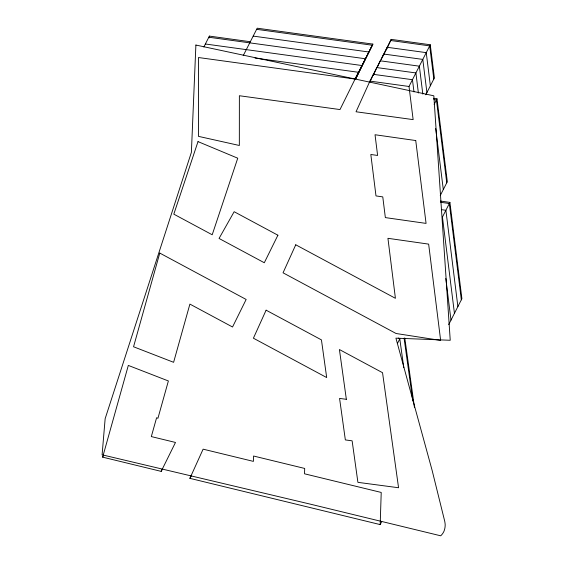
<?xml version="1.0" encoding="UTF-8"?>
<svg xmlns="http://www.w3.org/2000/svg" width="564" height="564" viewBox="0 0 564 564"><rect width="100%" height="100%" fill="white"/><g stroke="black" fill="none" stroke-linecap="round" stroke-linejoin="round"><path stroke-width="0.85" d="M209.392 37.858L209.399 36.103L250.317 41.729M380.178 524.591L381.222 492.442L304.518 473.802L304.694 468.444L253.56 456.022L253.391 461.38L203.118 449.163L189.892 478.35L380.178 524.591L381.715 521.58M102.648 457.15L128.324 365.423L168.382 380.961L157.941 418.262L156.602 417.748L151.328 436.585L175.482 442.451L161.184 471.377L102.648 457.15L103.409 455.649M369.942 81.103L356.039 111.771L413.137 119.617L409.006 86.475L430.261 44.753L391.197 39.381L369.942 81.103L409.006 86.475M369.822 82.203L373.389 74.335L412.453 79.707L413.976 91.918M373.269 75.435L376.837 67.574L415.901 72.939L418.396 93.004M377.788 66.312L380.284 60.806L419.348 66.178L422.824 94.089M381.236 59.544L383.731 54.038L422.796 59.41L426.92 92.552M383.259 55.921L387.179 47.277L426.243 52.642L430.367 85.791M386.347 49.942L391.197 39.381M355.08 79.059L340 109.564L239.376 95.732L239.34 145.484L198.422 136.347L198.479 57.528L355.08 79.059L372.889 44.105L257.212 28.2L243.232 55.639M355.045 79.334L358.528 72.291L255.027 58.064M355.017 79.609L361.975 65.53L205.374 43.999M355.369 79.101L365.423 58.762L208.821 37.231M355.341 79.369L372.318 45.233L256.641 29.328M372.889 44.105L355.327 79.496M203.844 47.002L209.399 36.103M161.184 471.377L162.333 469.121M189.892 478.35L191.422 475.346M425.771 94.808L434.393 77.895L430.261 44.753M434.125 104.46L437.001 98.82L433.533 98.326M440.237 195.588L447.322 181.678L437.001 98.82M440.378 201.038L449.903 202.398L442.437 217.055L454.436 313.351M397.479 343.384L399.777 338.872L398.24 338.047M448.69 324.624L461.902 298.694L449.903 202.398M390.626 40.509L429.69 45.881L433.815 79.023M253.194 36.096L368.87 51.994M433.829 99.581L436.423 99.948L446.751 182.806M440.667 202.286L449.332 203.526L461.331 299.822M441.556 209.674L445.884 210.287L457.883 306.583M404.776 337.949L414.484 407.673M404.078 338.21L412.82 400.962M399.777 338.872L403.789 367.636M435.697 128.522L443.304 189.574M445.8 278.475L450.988 320.119M195.891 45.049L191.393 152.315L105.151 418.685L102.098 454.817L310.785 504.258L440.703 535.8A26.987 19.183 27 0 0 444.002 531.196A32.049 22.779 27 0 0 445.179 524.64A38.754 27.544 27 0 0 444.228 519.261L432.144 470.439L395.921 338.16L450.234 340.275L433.836 95.809L195.891 45.049M159.774 253.081L133.548 346.768L173.606 362.307L189.899 304.102L232.537 327L246.151 299.463L159.774 253.081M198.013 141.613L173.811 214.158L212.205 234.772L237.747 158.202L198.013 141.613M266.109 310.179L253.412 338.203L326.683 377.556L321.438 339.888L266.109 310.179M295.748 244.79L283.05 272.814L396.069 333.5L440.646 340.416L428.647 244.12L387.933 238.311L395.413 298.307L295.748 244.79M277.904 235.209L264.297 262.746L219.058 238.452L234.152 211.712L277.904 235.209M346.345 399.312L339.57 398.417L345.351 439.927L352.126 440.829L357.907 482.347L398.565 487.747L382.54 372.698L339.415 349.539L346.345 399.312M415.738 140.542L375.032 134.74L377.612 155.452L370.823 154.487L375.991 195.919L382.773 196.885L385.353 217.598L426.067 223.4L415.738 140.542"/></g></svg>
